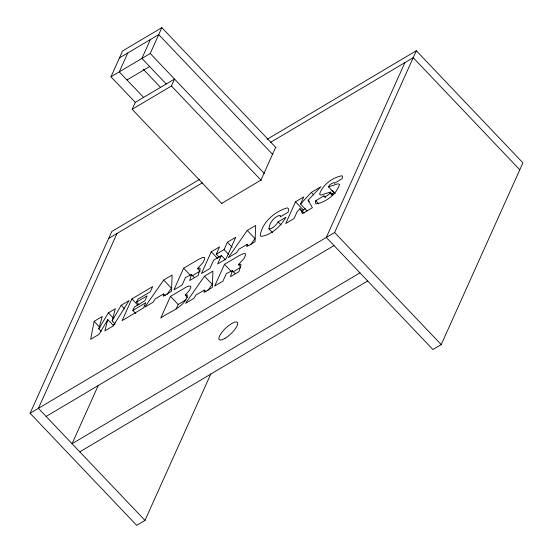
<?xml version="1.0" encoding="UTF-8"?>
<svg xmlns="http://www.w3.org/2000/svg" width="553" height="553" viewBox="0 0 553 553"><rect width="100%" height="100%" fill="white"/><g stroke="black" fill="none" stroke-linecap="round" stroke-linejoin="round"><path stroke-width="0.83" d="M328.447 186.907L329.623 185.006L331.786 183.458L333.915 182.538L334.282 183.368L342.21 178.66L342.521 176.345L342.079 175.757C332.74 177.264 322.392 184.937 319.558 194.283L320.844 195.098L330.639 191.967L329.242 194.048L326.754 195.838L324.348 196.882L323.892 195.914L315.77 200.732L315.383 202.177L315.86 203.891C325.703 202.529 336.604 194.221 339.556 184.432L338.007 183.748L328.447 186.907L334.98 193.771M163.543 293.94L163.225 296.235L171.506 291.32L172.121 275.035L163.66 280.053L144.755 307.198L152.967 302.325L155.262 298.855L163.543 293.94L165.326 295.814M204.361 290.069L204.036 292.371L212.317 287.456L212.933 271.164L204.479 276.189L185.566 303.334L193.778 298.461L196.08 294.984L204.361 290.069L206.138 291.943M247.122 244.336L246.797 246.631L255.078 241.716L255.693 225.43L247.232 230.449L228.327 257.594L236.539 252.721L238.841 249.251L247.122 244.336L248.304 245.587M101.164 331.337L98.793 328.841L102.264 316.496L94.128 321.328L90.637 339.321L99.056 334.323L107.766 319.606L113.704 325.848M107.766 319.606L104.883 330.867L113.165 325.952L129.105 300.562L121.176 305.27L112.141 320.913L115.107 324.037M112.141 320.913L115.301 308.761L108.374 312.867L98.793 328.841M221.995 203.767L132.16 109.294L135.278 102.353L110.973 76.798L122.586 50.952L161.849 27.65L276.009 147.706M127.778 52.957L119.282 71.862L143.662 97.501M150.416 39.519L141.921 58.424L166.301 84.063M110.973 76.798L150.236 53.496L161.849 27.65M132.16 109.294L171.423 85.992L174.541 79.051L135.278 102.353M210.824 373.939L144.99 520.414L136.681 525.35L30.097 413.271L111.789 231.5L199.439 179.476M116.98 233.504L38.413 408.335L144.99 520.414M138.969 304.551L136.591 302.056L137.891 299.166L150.326 291.79L152.663 286.585L131.877 298.917L122.116 320.636L143.414 308L145.785 302.719L132.844 310.399L135.81 313.523M98.261 385.462L72.077 443.734L359.982 272.85M132.844 310.399L134.351 307.039L144.865 300.804L147.105 295.82L136.591 302.056M185.248 295.026L189.541 290.277L190.875 287.207L190.744 286.219L188.58 286.088L186.098 287.201L170.483 296.36L160.723 318.079C169.522 311.457 184.896 307.399 187.467 295.067L185.248 295.026L187.626 297.521M199.903 270.984L197.525 268.481L203.055 262.592L204.672 259.163L204.499 257.504L202.612 257.539L198.769 259.281L183.651 268.191L173.891 289.91L182.137 285.016L185.504 277.523L191.497 274.468L194.462 277.592M176.11 309.134L178.204 304.475L186.022 299.837M219.258 257.345L216.285 254.221L219.603 246.852L211.246 251.809L201.486 273.528L209.843 268.571L213.624 260.152L221.414 255.527L225.569 259.896M221.414 255.527L217.626 263.947L225.977 258.991L235.737 237.272L227.387 242.228L224.076 249.603L216.285 254.221M275.657 147.333L260.926 180.119L221.663 203.421M240.714 267.113L238.343 264.617L243.873 258.721L245.484 255.292L245.311 253.64L243.431 253.668L239.587 255.417L224.463 264.32L214.702 286.039L222.949 281.145L226.315 273.659L232.308 270.597L235.281 273.721M307.088 210.942L300.555 204.078L303.791 196.882L295.509 201.797L285.749 223.516L294.03 218.601L297.141 211.681L300.009 208.675L304.164 213.043M302.18 212.241L303.231 209.912L305.297 208.681M404.893 62.62L326.318 237.451L432.895 349.531L441.211 344.602L522.903 162.831L416.319 50.745L267.03 139.356M30.097 413.271L334.627 232.516L416.319 50.745M113.476 325.337L114.789 323.159M278.111 221.877C276.175 225.085 273.189 228.368 269.366 229.066L268.938 228.838C269.249 222.963 274.184 216.762 279.998 215.193L280.406 215.725L280.157 216.942L288.161 212.193L288.742 209.103L287.456 207.838C275.021 211.239 261.859 222.424 260.221 235.64L261.037 236.38C271.647 235.094 280.661 226.108 286.019 217.184L278.111 221.877L281.076 224.995M167.013 294.438L171.382 288.168L163.66 280.053M207.831 290.567L212.193 284.304L204.479 276.189M250.592 244.834L254.954 238.564L247.232 230.449M300.555 204.078L311.277 192.437L320.975 186.686L308.09 200.2L312.41 207.686L302.456 213.603L300.009 208.675M331.855 194.359L333.984 192.306M119.469 57.892L158.732 34.59L272.892 154.646M127.003 79.978L149.642 66.54M108.671 238.433L202.315 182.856M270.583 142.335L413.202 57.685L519.779 169.764M192.098 275.871L200.151 271.088M232.91 272.007L240.237 267.659M46.127 416.45L334.033 245.567M79.791 451.849L367.697 280.965M197.525 268.481L200.006 268.122L200.145 269.062L198.119 275.532L189.693 280.53L191.497 274.468M238.343 264.617L240.825 264.251L240.956 265.191L238.931 271.661L230.504 276.659L232.308 270.597M332.028 190.26L334.994 193.384M330.604 192.396L332.975 194.891M330.1 193.177L332.471 195.672M323.892 195.914L325.676 197.787M311.277 192.437L313.655 194.933M315.77 200.732L318.742 203.857M308.09 200.2L309.272 201.451M334.627 232.516L441.211 344.602M295.509 201.797L303.231 209.912M150.236 53.496L264.396 173.552M171.423 85.992L261.258 180.465M143.241 69.215L160.481 87.353M268.938 228.838L272.498 232.578M227.387 242.228L232.136 247.226M224.076 249.603L228.824 254.594M224.463 264.32L230.995 271.191M211.246 251.809L217.778 258.68M183.651 268.191L190.177 275.055M170.483 296.36L178.204 304.475M131.877 298.917L137.815 305.159M121.176 305.27L124.736 309.016M108.374 312.867L113.123 317.864M94.128 321.328L100.065 327.57M224.912 338.401A12.505 3.823 -43.6 0 0 237.624 322.786A12.505 3.823 -43.6 0 0 222.382 331.745A12.505 3.823 -43.6 0 0 224.912 338.401"/></g></svg>
